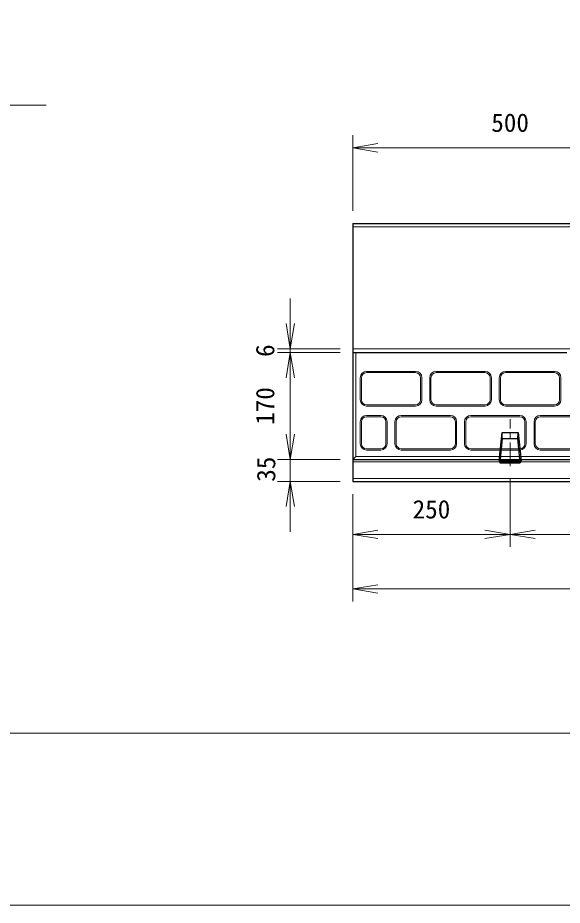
# Model space of a CAD drawing. Units: millimetres at full size, sheet at 1:20. Extents: x 0 to 8400, y 0 to 5940.
# Drawn here: x 1203 to 2068, y 0 to 1411 of the extents above; entities that cross this region are included whole.
import ezdxf
from ezdxf.enums import TextEntityAlignment as Align

# ---------------------------------------------------------------- set-up
doc = ezdxf.new("R2010")
doc.units = ezdxf.units.MM
doc.header["$LTSCALE"] = 20
doc.linetypes.add('USER3', pattern=[3, 1.875, -0.375, 0.375, -0.375])
for name, color, linetype, lineweight in [('1', 7, 'Continuous', 9), ('CEN(細線）', 5, 'USER3', 13), ('CON2(細線）', 6, 'Continuous', 13), ('CON（太線）', 1, 'Continuous', 25), ('WORKLAYER', 2, 'Continuous', 25), ('寸法線', 7, 'Continuous', 9), ('構造物-寸法', 7, 'Continuous', 9)]:
    doc.layers.add(name, color=color, linetype=linetype, lineweight=lineweight)
doc.styles.add('ＭＳ ゴシック', font='')
doc.styles.get('ＭＳ ゴシック').set_extended_font_data('MS Gothic')

# ---------------------------------------------------------------- blocks, each defined once
blk = doc.blocks.new('open_arrow')
at = {"color": 0, "linetype": 'Continuous', "lineweight": -2}
blk.add_lwpolyline([(7.5, 1.25), (0, 0), (7.5, -1.25)], dxfattribs=at)

msp = doc.modelspace()

# ---------------------------------------------------------------- linework, layer by layer
at = {"layer": '1'}
for p, q in [((1735.26, 1103.65), (1735.26, 1224.09)), ((1735.26, 1204.09), (2235.26, 1204.09)), ((1715.26, 878.65), (1615.78, 878.65)), ((1635.78, 878.65), (1635.78, 708.65)), ((1635.78, 788.65), (1635.78, 593.65)), ((1715.26, 708.65), (1615.78, 708.65)), ((1715.26, 708.65), (1615.78, 708.65)), ((1985.24, 678.13), (1985.24, 569.53)), ((1985.24, 678.13), (1985.24, 569.53)), ((1715.26, 673.65), (1615.78, 673.65)), ((1735.26, 653.65), (1735.26, 569.53)), ((1735.26, 589.53), (1985.24, 589.53)), ((1985.24, 589.53), (3485.24, 589.53))]:
    msp.add_line(p, q, dxfattribs=at)
at = {"layer": 'CEN(細線）'}
msp.add_line((1985.24, 698.13), (1985.24, 772.61), dxfattribs=at)
at = {"layer": 'CON2(細線）'}
for p, q in [((1735.26, 1078.65), (3735.26, 1078.65)), ((1740.2, 878.65), (1740.2, 713.42)), ((1740.2, 713.42), (1735.26, 708.65)), ((1740.2, 713.42), (3730.31, 713.42)), ((1735.26, 678.65), (3735.26, 678.65))]:
    msp.add_line(p, q, dxfattribs=at)
at = {"layer": 'CON2(細線）', "color": 2}
msp.add_line((1735.26, 884.65), (2110.91, 884.65), dxfattribs=at)
at = {"layer": 'CON（太線）'}
for p, q in [((1735.26, 1083.65), (1735.26, 673.65)), ((1735.26, 1083.65), (3735.26, 1083.65)), ((1735.26, 878.65), (2075.26, 878.65)), ((1735.26, 708.65), (3735.26, 708.65)), ((1735.26, 673.65), (3735.26, 673.65))]:
    msp.add_line(p, q, dxfattribs=at)
at = {"layer": 'WORKLAYER', "color": 3}
for p, q in [((1967.74, 707.21), (1972.59, 751.43)), ((1972.74, 742.17), (1972.59, 751.43)), ((1972.59, 751.43), (1997.9, 751.43)), ((1997.74, 742.17), (1997.9, 751.43)), ((1997.9, 751.43), (2002.74, 707.21)), ((1972.74, 742.17), (1969.18, 703.19)), ((1972.74, 742.17), (1997.74, 742.17)), ((2001.31, 703.19), (1997.74, 742.17)), ((1967.74, 707.21), (2002.74, 707.21)), ((1967.74, 707.21), (1969.11, 704.91)), ((2002.74, 707.21), (2001.37, 704.91)), ((1969.11, 704.91), (1969.18, 703.19)), ((1969.18, 703.19), (2001.31, 703.19)), ((2001.37, 704.91), (2001.31, 703.19))]:
    msp.add_line(p, q, dxfattribs=at)
at = {"layer": '寸法線'}
for p, q in [((1635.78, 964.65), (1635.78, 798.65)), ((1715.26, 884.65), (1615.78, 884.65)), ((1715.26, 878.65), (1615.78, 878.65))]:
    msp.add_line(p, q, dxfattribs=at)
at = {"layer": '構造物-寸法'}
for p, q in [((494.18, 1272.03), (1248.07, 1272.03)), ((1835.01, 848.65), (1757.01, 848.65)), ((1835.01, 846.65), (1757.01, 846.65)), ((1945.51, 848.65), (1867.51, 848.65)), ((1945.51, 846.65), (1867.51, 846.65)), ((2056.01, 848.65), (1978.01, 848.65)), ((2056.01, 846.65), (1978.01, 846.65)), ((1747.01, 838.65), (1747.01, 803.65)), ((1749.01, 838.65), (1749.01, 803.65)), ((1843.01, 803.65), (1843.01, 838.65)), ((1845.01, 803.65), (1845.01, 838.65)), ((1857.51, 838.65), (1857.51, 803.65)), ((1859.51, 838.65), (1859.51, 803.65)), ((1953.51, 803.65), (1953.51, 838.65)), ((1955.51, 803.65), (1955.51, 838.65)), ((1968.01, 838.65), (1968.01, 803.65)), ((1970.01, 838.65), (1970.01, 803.65)), ((2064.01, 803.65), (2064.01, 838.65)), ((2066.01, 803.65), (2066.01, 838.65)), ((1757.01, 795.65), (1835.01, 795.65)), ((1757.01, 793.65), (1835.01, 793.65)), ((1867.51, 795.65), (1945.51, 795.65)), ((1867.51, 793.65), (1945.51, 793.65)), ((1978.01, 795.65), (2056.01, 795.65)), ((1978.01, 793.65), (2056.01, 793.65)), ((1779.76, 778.65), (1757.01, 778.65)), ((1779.76, 776.65), (1757.01, 776.65)), ((1890.26, 778.65), (1812.26, 778.65)), ((1890.26, 776.65), (1812.26, 776.65)), ((2000.76, 778.65), (1922.76, 778.65)), ((2000.76, 776.65), (1922.76, 776.65)), ((2111.26, 778.65), (2033.26, 778.65)), ((2111.26, 776.65), (2033.26, 776.65)), ((1747.01, 768.65), (1747.01, 733.65)), ((1749.01, 768.65), (1749.01, 733.65)), ((1787.76, 733.65), (1787.76, 768.65)), ((1789.76, 733.65), (1789.76, 768.65)), ((1802.26, 768.65), (1802.26, 733.65)), ((1804.26, 768.65), (1804.26, 733.65)), ((1898.26, 733.65), (1898.26, 768.65)), ((1900.26, 733.65), (1900.26, 768.65)), ((1912.76, 768.65), (1912.76, 733.65)), ((1914.76, 768.65), (1914.76, 733.65)), ((2008.76, 733.65), (2008.76, 768.65)), ((2010.76, 733.65), (2010.76, 768.65)), ((2023.26, 768.65), (2023.26, 733.65)), ((2025.26, 768.65), (2025.26, 733.65)), ((1757.01, 725.65), (1779.76, 725.65)), ((1757.01, 723.65), (1779.76, 723.65)), ((1812.26, 725.65), (1890.26, 725.65)), ((1812.26, 723.65), (1890.26, 723.65)), ((1922.76, 725.65), (2000.76, 725.65)), ((1922.76, 723.65), (2000.76, 723.65)), ((2033.26, 725.65), (2111.26, 725.65)), ((2033.26, 723.65), (2111.26, 723.65)), ((1735.26, 704.76), (3735.26, 704.76)), ((1735.26, 653.65), (1735.26, 482.87)), ((1735.26, 502.87), (3735.26, 502.87))]:
    msp.add_line(p, q, dxfattribs=at)
at = {"layer": '構造物-寸法', "color": 2}
msp.add_lwpolyline([(0, 5940), (0, 0), (8400, 0), (8400, 5940)], close=True, dxfattribs=at)
at = {"layer": '構造物-寸法'}
msp.add_lwpolyline([(200, 5813.45), (200, 273.45), (8200, 273.45), (8200, 5813.45)], close=True, dxfattribs=at)
for centre, radius, start, end in [((1757.01, 838.65), 10, 90, 180), ((1757.01, 838.65), 8, 90, 180), ((1835.01, 838.65), 10, 0, 90), ((1835.01, 838.65), 8, 0, 90), ((1867.51, 838.65), 10, 90, 180), ((1867.51, 838.65), 8, 90, 180), ((1945.51, 838.65), 10, 0, 90), ((1945.51, 838.65), 8, 0, 90), ((1978.01, 838.65), 10, 90, 180), ((1978.01, 838.65), 8, 90, 180), ((2056.01, 838.65), 10, 0, 90), ((2056.01, 838.65), 8, 0, 90), ((1757.01, 803.65), 10, 180, 270), ((1757.01, 803.65), 8, 180, 270), ((1835.01, 803.65), 10, 270, 0), ((1835.01, 803.65), 8, 270, 0), ((1867.51, 803.65), 10, 180, 270), ((1867.51, 803.65), 8, 180, 270), ((1945.51, 803.65), 10, 270, 0), ((1945.51, 803.65), 8, 270, 0), ((1978.01, 803.65), 10, 180, 270), ((1978.01, 803.65), 8, 180, 270), ((2056.01, 803.65), 10, 270, 0), ((2056.01, 803.65), 8, 270, 0), ((1757.01, 768.65), 10, 90, 180), ((1757.01, 768.65), 8, 90, 180), ((1779.76, 768.65), 10, 0, 90), ((1779.76, 768.65), 8, 0, 90), ((1812.26, 768.65), 10, 90, 180), ((1812.26, 768.65), 8, 90, 180), ((1890.26, 768.65), 10, 0, 90), ((1890.26, 768.65), 8, 0, 90), ((1922.76, 768.65), 10, 90, 180), ((1922.76, 768.65), 8, 90, 180), ((2000.76, 768.65), 10, 0, 90), ((2000.76, 768.65), 8, 0, 90), ((2033.26, 768.65), 10, 90, 180), ((2033.26, 768.65), 8, 90, 180), ((1757.01, 733.65), 10, 180, 270), ((1757.01, 733.65), 8, 180, 270), ((1779.76, 733.65), 10, 270, 0), ((1779.76, 733.65), 8, 270, 0), ((1812.26, 733.65), 10, 180, 270), ((1812.26, 733.65), 8, 180, 270), ((1890.26, 733.65), 10, 270, 0), ((1890.26, 733.65), 8, 270, 0), ((1922.76, 733.65), 10, 180, 270), ((1922.76, 733.65), 8, 180, 270), ((2000.76, 733.65), 10, 270, 0), ((2000.76, 733.65), 8, 270, 0), ((2033.26, 733.65), 10, 180, 270), ((2033.26, 733.65), 8, 180, 270)]:
    msp.add_arc(centre, radius, start, end, dxfattribs=at)

# ---------------------------------------------------------------- block references
at = {"layer": '1', "xscale": 5.33, "yscale": 5.33}
for p in [(1735.26, 1204.09), (1735.26, 589.53), (1985.24, 589.53)]:
    msp.add_blockref('open_arrow', p, dxfattribs=at)
for p, rotation in [((1635.78, 878.65), 270), ((1635.78, 708.65), 90), ((1635.78, 708.65), 90), ((1635.78, 673.65), 270), ((1985.24, 589.53), 180)]:
    msp.add_blockref('open_arrow', p, dxfattribs=dict(at, rotation=rotation))
at = {"layer": '寸法線', "xscale": 5.33, "yscale": 5.33}
for p, rotation in [((1635.78, 884.65), 90), ((1635.78, 878.65), 270)]:
    msp.add_blockref('open_arrow', p, dxfattribs=dict(at, rotation=rotation))
at = {"layer": '構造物-寸法', "xscale": 5.33, "yscale": 5.33}
msp.add_blockref('open_arrow', (1735.26, 502.87), dxfattribs=at)

# ---------------------------------------------------------------- texts
at = {"layer": '1', "style": 'ＭＳ ゴシック'}
for s, p in [('500', (1985.26, 1244.09)), ('250', (1860.25, 629.53))]:
    msp.add_text(s, height=29.33, dxfattribs=at).set_placement(p, align=Align.MIDDLE_CENTER)
for s, p in [('170', (1595.78, 793.65)), ('35', (1597.36, 693.2))]:
    msp.add_text(s, height=29.33, rotation=90, dxfattribs=at).set_placement(p, align=Align.MIDDLE_CENTER)
at = {"layer": '寸法線', "style": 'ＭＳ ゴシック'}
msp.add_text('6', height=29.33, rotation=90, dxfattribs=at).set_placement((1595.78, 881.65), align=Align.MIDDLE_CENTER)

doc.saveas('drawing.dxf')
